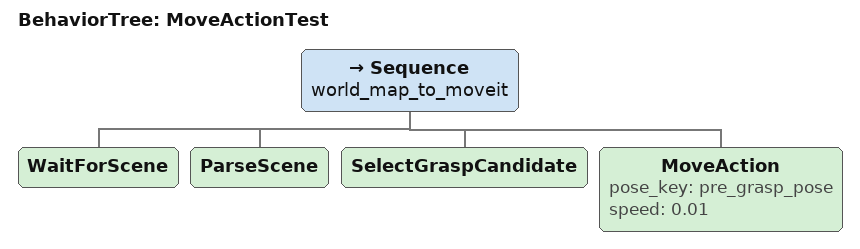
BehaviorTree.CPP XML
<?xml version="1.0" encoding="UTF-8"?>
<root BTCPP_format="4">
  <BehaviorTree ID="MoveActionTest">
    <Sequence name="world_map_to_moveit">
      <WaitForScene/>
      <ParseScene/>
      <SelectGraspCandidate/>
      <!-- 책 위치로 이동만 수행 (gripper 제어 없음) -->
      <MoveAction pose_key="pre_grasp_pose" speed="0.01"/>
    </Sequence>
  </BehaviorTree>
</root>
